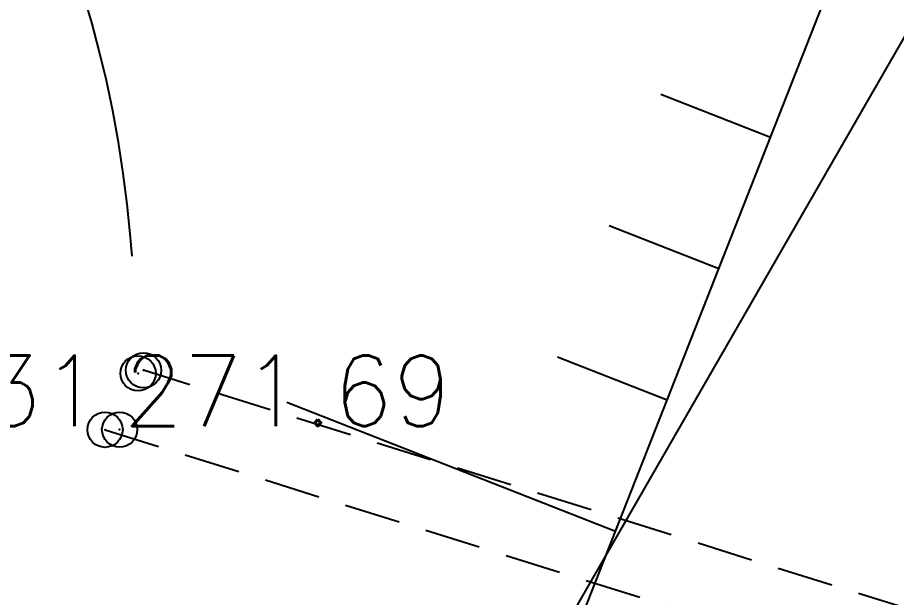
# Model space of a CAD drawing. Header units: millimetres. Extents: x 524954 to 526204, y 9523489 to 9524010.
# Drawn here: x 525427.57 to 525440.02, y 9523733.22 to 9523741.44 of the extents above; entities that cross this region are included whole.
import ezdxf
from ezdxf.enums import TextEntityAlignment as Align

# ---------------------------------------------------------------- set-up
doc = ezdxf.new("R2010")
doc.units = ezdxf.units.MM
doc.header["$PDMODE"] = 32
doc.header["$PDSIZE"] = 0.5
doc.linetypes.add('ACAD_ISO12W100', pattern=[21, 12, -3, 0, -3, 0, -3])
doc.linetypes.add('CACHE2', pattern=[4.7625, 3.175, -1.5875])
for name, color, linetype in [('Bord Fleuve', 4, 'ACAD_ISO12W100'), ('Caniveau', 5, 'CACHE2'), ('CN_02_00', 4, 'Continuous'), ('Haut_Talus', 30, 'Continuous'), ('PLUME_2', 1, 'Continuous'), ('Talus', 2, 'Continuous'), ('TopoAlt', 3, 'Continuous'), ('TOPOJIS', 7, 'Continuous')]:
    doc.layers.add(name, color=color, linetype=linetype)
doc.styles.add('Simplex 1.0', font='Simplex.shx', dxfattribs={"width": 0.99, "height": 1})

# ---------------------------------------------------------------- blocks, each defined once
blk = doc.blocks.new('TCPOINT M')
at = {"color": 0}
blk.add_point((0, 0), dxfattribs=at)
at = {"layer": 'TopoAlt', "style": 'Simplex 1.0', "width": 0.99}
blk.add_attdef('ALT', (0.15, 0.15), '', height=1, dxfattribs=at)

msp = doc.modelspace()

# ---------------------------------------------------------------- hatches: boundary and pattern name
at = {"layer": 'Bord Fleuve', "ltscale": 0.5}
h = msp.add_hatch(dxfattribs=at)
h.set_pattern_fill('ANSI33', color=135, scale=2, angle=15, style=0)
edge = h.paths.add_edge_path()
edge.add_line((525439.351, 9523820.38), (525429.428, 9523796.02))
edge.add_line((525429.428, 9523796.02), (525428.884, 9523788.101))
edge.add_line((525428.884, 9523788.101), (525428.353, 9523783.613))
edge.add_line((525428.353, 9523783.613), (525432.345, 9523771.044))
edge.add_line((525432.345, 9523771.044), (525425.155, 9523761.396))
edge.add_line((525425.155, 9523761.396), (525425.603, 9523757.857))
edge.add_line((525425.603, 9523757.857), (525425.392, 9523752.767))
edge.add_line((525425.392, 9523752.767), (525425.531, 9523737.269))
edge.add_line((525425.531, 9523737.269), (525420.173, 9523734.242))
edge.add_line((525420.173, 9523734.242), (525409.231, 9523730.837))
edge.add_line((525409.231, 9523730.837), (525403.15, 9523725.262))
edge.add_line((525403.15, 9523725.262), (525399.312, 9523719.279))
edge.add_line((525399.312, 9523719.279), (525398.471, 9523717.204))
edge.add_line((525398.471, 9523717.204), (525387.323, 9523716.767))
edge.add_line((525387.323, 9523716.767), (525379.743, 9523715.417))
edge.add_line((525439.351, 9523820.38), (525412.029, 9523831.392))
edge.add_line((525412.029, 9523831.392), (525397.674, 9523844.829))
edge.add_line((525397.674, 9523844.829), (525370.042, 9523852.892))
edge.add_line((525370.042, 9523852.892), (525354.138, 9523871.224))
edge.add_line((525335.046, 9523740.934), (525335.464, 9523745.788))
edge.add_line((525335.464, 9523745.788), (525334.824, 9523749.483))
edge.add_line((525334.824, 9523749.483), (525332.978, 9523755.879))
edge.add_line((525332.978, 9523755.879), (525332.09, 9523761.937))
edge.add_line((525332.09, 9523761.937), (525333.482, 9523768.659))
edge.add_line((525333.482, 9523768.659), (525335.755, 9523783.426))
edge.add_line((525335.755, 9523783.426), (525345.567, 9523814.167))
edge.add_line((525345.567, 9523814.167), (525355.202, 9523841.723))
edge.add_line((525355.202, 9523841.723), (525358.159, 9523858.254))
edge.add_line((525358.159, 9523858.254), (525357.891, 9523860.435))
edge.add_line((525357.891, 9523860.435), (525354.138, 9523871.224))
edge.add_line((525335.072, 9523740.932), (525368.644, 9523722.072))
edge.add_line((525368.644, 9523722.072), (525369.749, 9523720.981))
edge.add_line((525369.749, 9523720.981), (525379.743, 9523715.417))

# ---------------------------------------------------------------- linework, layer by layer
at = {"layer": 'Caniveau', "ltscale": 0.25, "flags": 128}
for points in [[(525445.921, 9523731.271), (525429.352, 9523736.444)], [(525428.807, 9523735.602), (525445.768, 9523730.284)]]:
    msp.add_lwpolyline(points, dxfattribs=at)
at = {"layer": 'CN_02_00', "elevation": 272, "flags": 128}
msp.add_lwpolyline([(525429.19, 9523738.06), (525429.163, 9523738.378), (525429.119, 9523738.8), (525429.064, 9523739.236), (525428.998, 9523739.679), (525428.919, 9523740.12), (525428.827, 9523740.553), (525428.725, 9523740.973), (525428.618, 9523741.375), (525428.509, 9523741.756)], dxfattribs=at)
at = {"layer": 'Haut_Talus', "flags": 128}
msp.add_lwpolyline([(525402.363, 9523704.492), (525406.744, 9523707.599), (525417.711, 9523711.28), (525424.521, 9523713.389), (525425.042, 9523714.005), (525425.756, 9523715.992), (525428.824, 9523719.785), (525433.499, 9523727.701), (525440.67, 9523745.949), (525445.134, 9523771.508), (525446.552, 9523784.246), (525452.178, 9523816.218)], dxfattribs=at)
at = {"layer": 'PLUME_2'}
msp.add_lwpolyline([(525396.484, 9523665.312), (525456.099, 9523768.927)], dxfattribs=at)
at = {"layer": 'Talus'}
for p, q in [((525438.232, 9523739.745), (525436.681, 9523740.355)), ((525437.501, 9523737.884), (525435.949, 9523738.494)), ((525436.769, 9523736.023), (525435.218, 9523736.632)), ((525436.038, 9523734.161), (525431.384, 9523735.99))]:
    msp.add_line(p, q, dxfattribs=at)

# ---------------------------------------------------------------- block references
at = {"layer": 'TOPOJIS'}
for p in [(525429.352, 9523736.444, 272.33), (525429.275, 9523736.401, 271.68)]:
    msp.add_blockref('TCPOINT M', p, dxfattribs=at)
ref = msp.add_blockref('TCPOINT M', (525428.807, 9523735.602, 272.31), dxfattribs=at)
ref.add_attrib('ALT', '272.31', dxfattribs={"layer": 'TopoAlt', "height": 1, "style": 'Simplex 1.0', "width": 0.99}).set_placement((525428.757, 9523735.652, 272.31), align=Align.RIGHT)
ref = msp.add_blockref('TCPOINT M', (525429.014, 9523735.603, 271.69), dxfattribs=at)
ref.add_attrib('ALT', '271.69', (525429.064, 9523735.653, 271.69), dxfattribs={"layer": 'TopoAlt', "height": 1, "style": 'Simplex 1.0', "width": 0.99})

doc.saveas('drawing.dxf')
